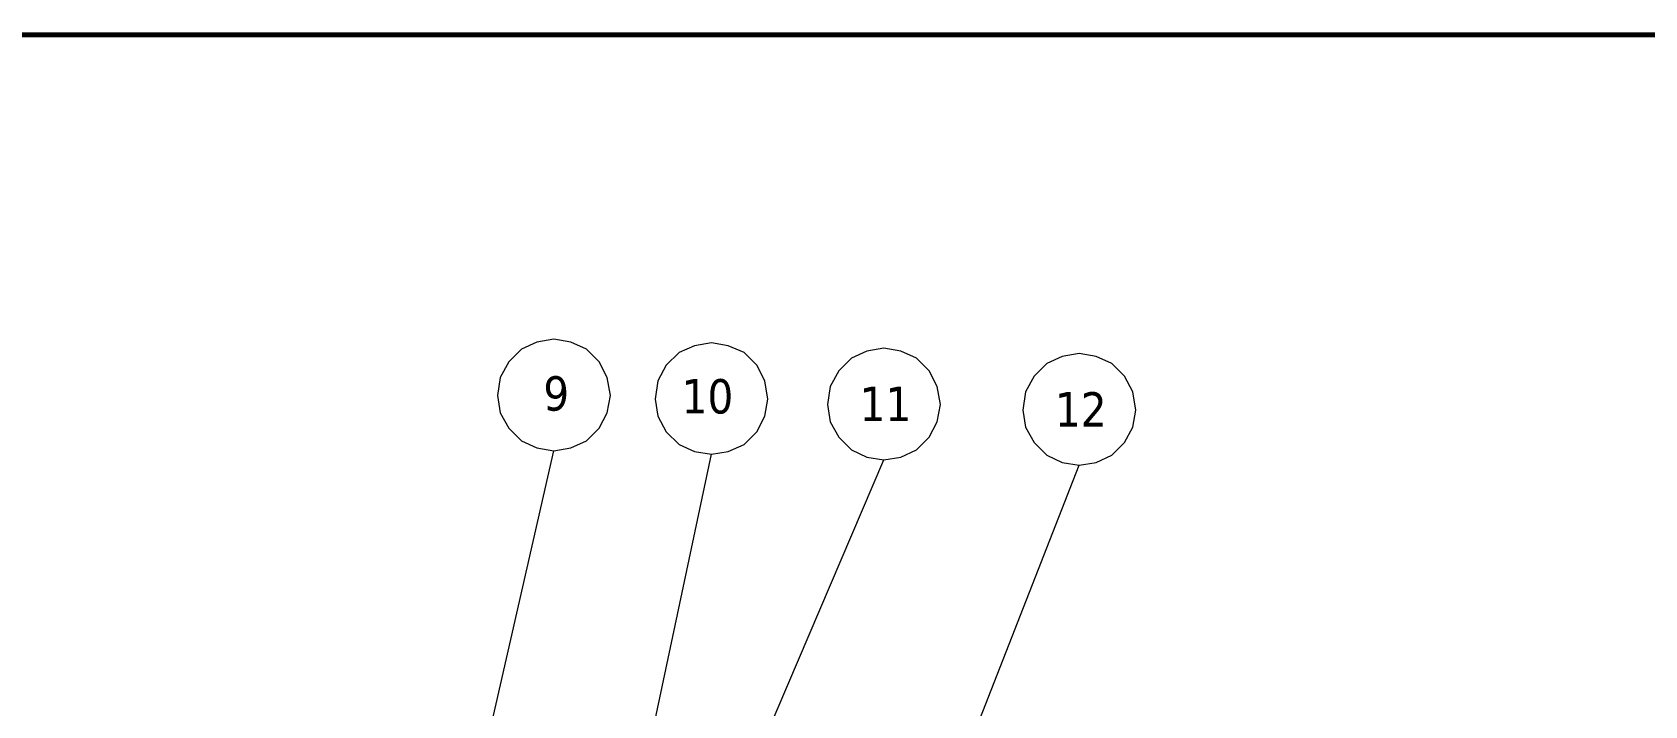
# Model space of a CAD drawing. Header units: millimetres. Extents: x 89051 to 218395, y -330386 to -125649.
# Drawn here: x 92157 to 93919, y -126540 to -125804 of the extents above; entities that cross this region are included whole.
import ezdxf

# ---------------------------------------------------------------- set-up
doc = ezdxf.new("R2010")
doc.units = ezdxf.units.MM
doc.header["$LTSCALE"] = 13
doc.layers.add('1', color=4, linetype='Continuous')
doc.layers.add('铁心', color=3, linetype='Continuous', lineweight=0)
doc.styles.add('Tahoma$001', font='tahoma.ttf', dxfattribs={"height": 2.159784})

msp = doc.modelspace()

# ---------------------------------------------------------------- linework, layer by layer
at = {"layer": '1', "color": 0, "lineweight": 40, "const_width": 5.53}
msp.add_lwpolyline([(89461.81, -130163.9), (95524.09, -130163.9), (95524.09, -125806.63), (89461.81, -125806.63), (89461.81, -130163.9)], dxfattribs=at)
at = {"layer": '铁心'}
for points in [[(92788.52, -126201.15), (92785.21, -126181.27), (92776.18, -126164.1), (92762.32, -126150.25), (92745.15, -126142.72), (92726.78, -126139.41), (92708.11, -126142.72), (92691.24, -126150.25), (92677.39, -126164.1), (92668.05, -126181.27), (92665.04, -126201.15), (92668.05, -126219.82), (92677.39, -126236.69), (92691.24, -126250.54), (92708.11, -126258.38), (92726.78, -126261.39), (92745.15, -126258.38), (92762.32, -126250.54), (92776.18, -126236.69), (92785.21, -126219.82)], [(92960.84, -126205.06), (92957.53, -126185.18), (92948.49, -126168.02), (92934.64, -126154.16), (92917.47, -126146.63), (92899.1, -126143.32), (92880.42, -126146.63), (92863.56, -126154.16), (92849.7, -126168.02), (92840.37, -126185.18), (92837.35, -126205.06), (92840.37, -126223.74), (92849.7, -126240.6), (92863.56, -126254.46), (92880.42, -126262.29), (92899.1, -126265.3), (92917.47, -126262.29), (92934.64, -126254.46), (92948.49, -126240.6), (92957.53, -126223.74)], [(93149.26, -126211.07), (93145.94, -126191.19), (93136.91, -126174.03), (93123.05, -126160.17), (93105.89, -126152.64), (93087.51, -126149.33), (93068.84, -126152.64), (93051.97, -126160.17), (93038.12, -126174.03), (93028.78, -126191.19), (93025.77, -126211.07), (93028.78, -126229.75), (93038.12, -126246.61), (93051.97, -126260.47), (93068.84, -126268.3), (93087.51, -126271.31), (93105.89, -126268.3), (93123.05, -126260.47), (93136.91, -126246.61), (93145.94, -126229.75)], [(93362.81, -126216.97), (93359.5, -126197.1), (93350.46, -126179.93), (93336.61, -126166.07), (93319.44, -126158.54), (93301.07, -126155.23), (93282.4, -126158.54), (93265.53, -126166.07), (93251.67, -126179.93), (93242.34, -126197.1), (93239.33, -126216.97), (93242.34, -126235.65), (93251.67, -126252.51), (93265.53, -126266.37), (93282.4, -126274.2), (93301.07, -126277.21), (93319.44, -126274.2), (93336.61, -126266.37), (93350.46, -126252.51), (93359.5, -126235.65)]]:
    msp.add_lwpolyline(points, close=True, dxfattribs=at)
for points in [[(92553.77, -127021.08), (92726.78, -126261.39), (92726.78, -126261.39)], [(92703.93, -127171.03), (93087.51, -126271.31), (93087.51, -126271.31)], [(92718.49, -127117.6), (92899.1, -126265.3), (92899.1, -126265.3)], [(92878.93, -127356.25), (93301.07, -126277.21), (93301.07, -126277.21)]]:
    msp.add_lwpolyline(points, dxfattribs=at)

# ---------------------------------------------------------------- texts
at = {"layer": '铁心', "style": 'Tahoma$001'}
for s, height, p in [('9', 37.59, (92715.26, -126217.58)), ('10', 37.589, (92866.49, -126220.69)), ('11', 37.589, (93061.03, -126229.08)), ('12', 37.589, (93274.59, -126234.98))]:
    msp.add_text(s, height=height, dxfattribs=at).set_placement(p)

doc.saveas('drawing.dxf')
